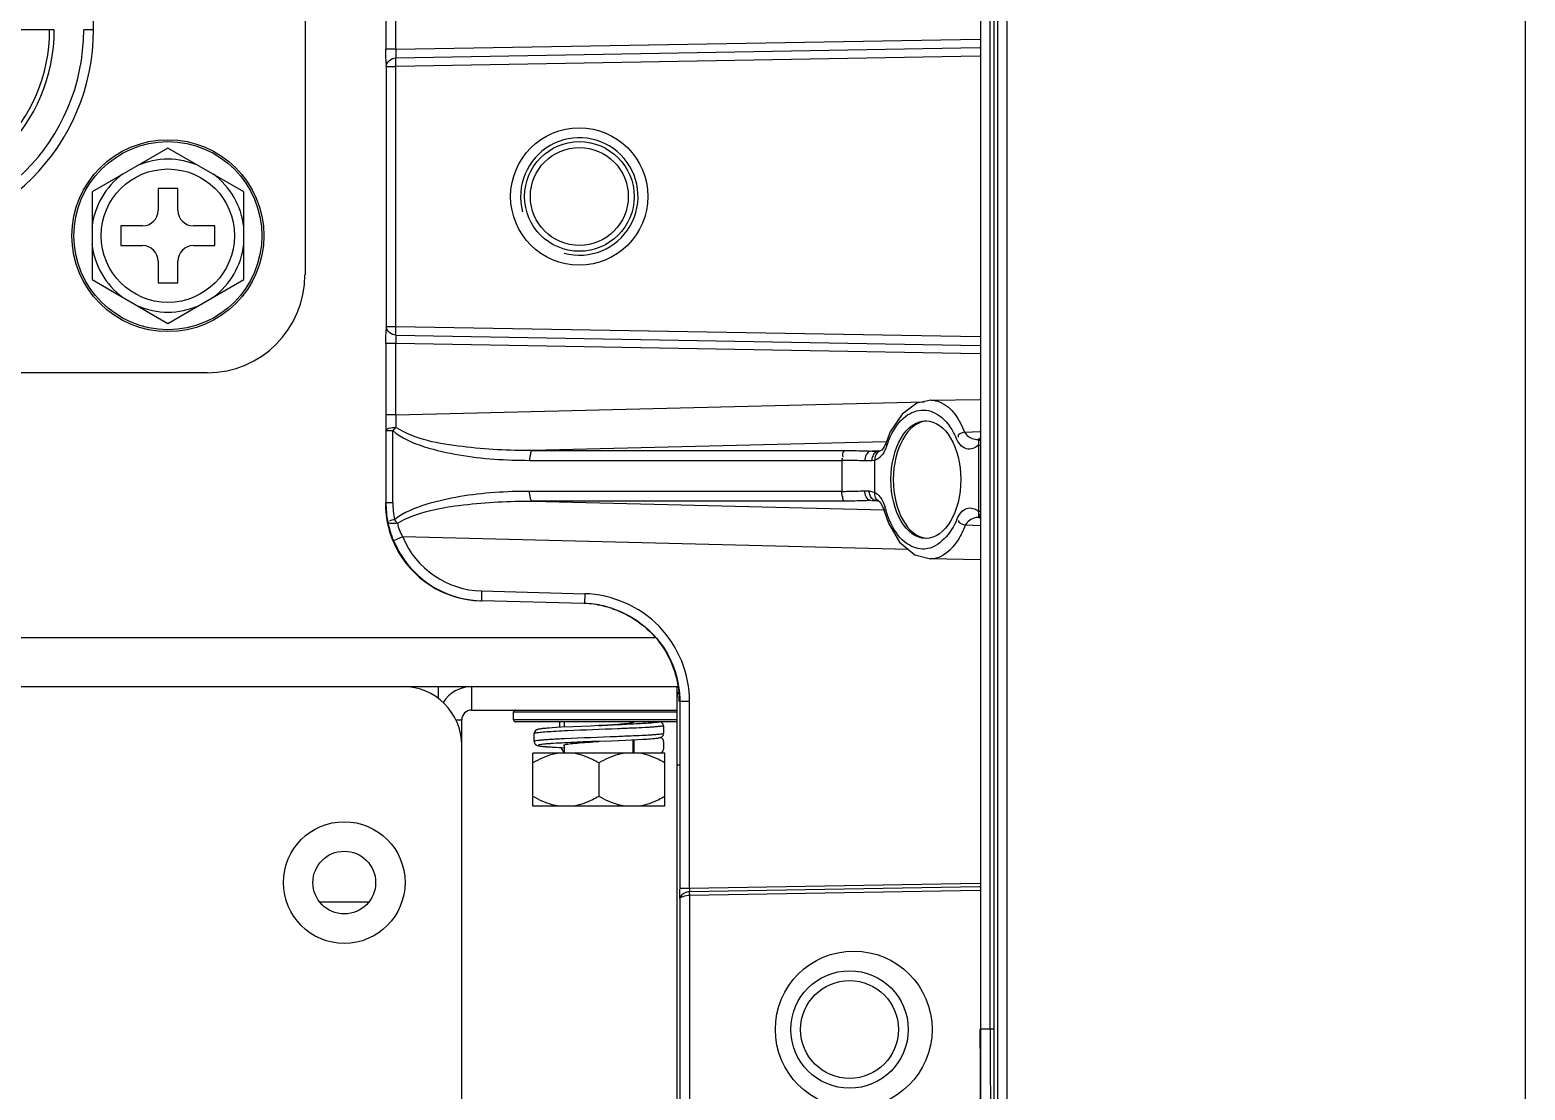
# Model space of a CAD drawing. Header units: millimetres. Extents: x 10297564 to 11610295, y -9287743 to -8409454.
# Drawn here: x 10499256 to 10500788, y -9078131 to -9077046 of the extents above; entities that cross this region are included whole.
import ezdxf

# ---------------------------------------------------------------- set-up
doc = ezdxf.new("R2010")
doc.units = ezdxf.units.MM
doc.header["$LTSCALE"] = 100
doc.layers.add('-0', color=7, linetype='Continuous')

# ---------------------------------------------------------------- blocks, each defined once
blk = doc.blocks.new('인버터 외형도')
at = {"layer": '-0', "linetype": 'Continuous'}
for p, q in [((98329.9, 54652.9), (98329.9, 52336)), ((98337.3, 52336), (98337.4, 54652.9)), ((98735.3, 54652.9), (98735.3, 52335.9)), ((98316.9, 54442.5), (98316.9, 52591.7)), ((98324.3, 52591.7), (98324.4, 54442.5)), ((98327.2, 54442.5), (98327.1, 52486.1)), ((97798, 54359.7), (97798, 53170.9)), ((97860.1, 53880.3), (97860.1, 53344.1)), ((97867.6, 53344.1), (97867.6, 53880.3)), ((97635.4, 53359), (97635.4, 53474.8)), ((97605.3, 53359), (97530.4, 53359)), ((97635.4, 53359), (97627.9, 53359)), ((97867.6, 53344.1), (98316.5, 53351.9)), ((97867.6, 53344.1), (97860.1, 53344.1)), ((97867.7, 53337.5), (98316.5, 53345.4)), ((97867.8, 53331), (97867.7, 53337.5)), ((98316.5, 53338.8), (97867.8, 53331)), ((97860.2, 53331), (97867.8, 53331)), ((97860.2, 53331), (97860.2, 53131.1)), ((97867.8, 53131.1), (97867.8, 53331)), ((97692.6, 53268.3), (97634.3, 53234.6)), ((97750.9, 53234.6), (97692.6, 53268.3)), ((97634.3, 53234.6), (97634.3, 53167.3)), ((97700.1, 53237.1), (97685.1, 53237.1)), ((97685.1, 53237.1), (97685.1, 53220.5)), ((97700.1, 53220.5), (97700.1, 53237.1)), ((97750.9, 53167.3), (97750.9, 53234.6)), ((97673.1, 53208.5), (97656.5, 53208.5)), ((97656.5, 53208.5), (97656.5, 53193.4)), ((97728.7, 53208.5), (97712.2, 53208.5)), ((97728.7, 53193.4), (97728.7, 53208.5)), ((97656.5, 53193.4), (97673.1, 53193.4)), ((97712.2, 53193.4), (97728.7, 53193.4)), ((97685.1, 53181.4), (97685.1, 53164.8)), ((97700.1, 53164.8), (97700.1, 53181.4)), ((97634.3, 53167.3), (97692.6, 53133.6)), ((97685.1, 53164.8), (97700.1, 53164.8)), ((97692.6, 53133.6), (97750.9, 53167.3)), ((97867.8, 53131.1), (97860.2, 53131.1)), ((97867.6, 53124.6), (97867.8, 53131.1)), ((98316.5, 53123.3), (97867.8, 53131.1)), ((97867.6, 53118.1), (97860.1, 53118.1)), ((97860.1, 53118.1), (97860.1, 53063.4)), ((97867.6, 53124.6), (98316.5, 53116.7)), ((97867.6, 53124.6), (97867.6, 53123.4)), ((98316.5, 53110.2), (97867.6, 53118.1)), ((97867.6, 53063.4), (97867.6, 53118.1)), ((97722.7, 53095.6), (96067.3, 53095.6)), ((97867.6, 53063.4), (98273.5, 53073.5)), ((98278.7, 53074.7), (98268, 53072.3)), ((98278.7, 53074.7), (98316.5, 53075.3)), ((97867.6, 53063.4), (97860.1, 53063.4)), ((97860.1, 53051.4), (97865.4, 53051.4)), ((97860.1, 53051.4), (97860.1, 52995.9)), ((97865.4, 52995.9), (97865.4, 53051.4)), ((98247.5, 53050.3), (98244.3, 53042.2)), ((98304.6, 53050.2), (98316.4, 53050.7)), ((98244.3, 53042.8), (97972.5, 53036)), ((98241, 53036.4), (98239.9, 53035.7)), ((98244.3, 53042.2), (98244.3, 53042.2)), ((98315.6, 53044.8), (98315, 53044.6)), ((98315.3, 53040.2), (98316.4, 53040.2)), ((98315.3, 53040.2), (98315.3, 52989.5)), ((98316.4, 53045.5), (98315.6, 53044.8)), ((97970.5, 53028.5), (98210.4, 53028.5)), ((97972.5, 53036), (98212.5, 53036)), ((98210.4, 53028.5), (98210.4, 53004.7)), ((98239.8, 53035.8), (98233.1, 53035.6)), ((98235.7, 53028.5), (98233.3, 53028.1)), ((98235.7, 53003.9), (98235.7, 53028.5)), ((98239.1, 53035.6), (98239.4, 53035.6)), ((98239.6, 53035.6), (98239.4, 53035.6)), ((98239.8, 53035.7), (98239.6, 53035.6)), ((98239.9, 53035.7), (98239.8, 53035.7)), ((98210.4, 53004.7), (97970.5, 53004.7)), ((98231.3, 53005.1), (98235.7, 53003.9)), ((97865.4, 52995.9), (97859.7, 52995.9)), ((98212.5, 52997.2), (97972.5, 52997.2)), ((97972.5, 52997.2), (98243, 52990.5)), ((98233.1, 52997.6), (98237.7, 52997.5)), ((98237.1, 52997.6), (98236.9, 52997.6)), ((98237.2, 52997.6), (98238.3, 52997.4)), ((98238.3, 52997.4), (98238.5, 52997.4)), ((98241.7, 52993.1), (98243, 52989.7)), ((98316.8, 52978.1), (98305.1, 52978.7)), ((98315.3, 52989.5), (98316.4, 52989.5)), ((98315.6, 52984.6), (98315.6, 52984.6)), ((98315.6, 52984.6), (98316.2, 52984.3)), ((98316.2, 52984.3), (98316.4, 52984.2)), ((97872.9, 52969.7), (97865.9, 52966.8)), ((98261.6, 52960), (97872.9, 52969.7)), ((98316.5, 52952.2), (98278.6, 52952.8)), ((97933.6, 52928.2), (97933.4, 52920.6)), ((97933.6, 52928.2), (98012.8, 52926.1)), ((98012.8, 52926.1), (98012.6, 52918.6)), ((98012.6, 52918.6), (97933.4, 52920.6)), ((86344.3, 52892.5), (98066.6, 52892.5)), ((86344.2, 52854.8), (98084.1, 52854.8)), ((97900.3, 52854.8), (97900.3, 52845.7)), ((97918.4, 52854.8), (97918.4, 52853.6)), ((97925.9, 52854.8), (97925.9, 52836.8)), ((98083.9, 52847.3), (98083.9, 52854.8)), ((98083.9, 52403.8), (98083.9, 52847.3)), ((98093.4, 52843.3), (98085.9, 52843.3)), ((98085.9, 52843.3), (98085.9, 52700)), ((98093.4, 52700), (98093.4, 52843.3)), ((97925.9, 52836.8), (98083.9, 52836.8)), ((97958.2, 52835.3), (98083.9, 52835.3)), ((97958.2, 52829.2), (97958.2, 52835.3)), ((97913.8, 52829.2), (97918.4, 52829.2)), ((97918.4, 52809.7), (97918.4, 52829.2)), ((98083.9, 52829.2), (97958.2, 52829.2)), ((98083.9, 52827.7), (97959.7, 52827.7)), ((97974.1, 52819.3), (97974, 52818.8)), ((97974, 52818.8), (97974, 52818.7)), ((97974, 52812.7), (97974, 52818.7)), ((97987.9, 52823.1), (97985.2, 52822.9)), ((97991, 52823.3), (97987.9, 52823.1)), ((97994.7, 52823.5), (97991, 52823.3)), ((97993.6, 52823.4), (97993.6, 52827.7)), ((98003.6, 52823.9), (97994.7, 52823.5)), ((97999.7, 52820.8), (97997.3, 52820.7)), ((97997.4, 52823.6), (97997.4, 52827.7)), ((98017.4, 52824.5), (98003.6, 52823.9)), ((98023.8, 52824.8), (98017.4, 52824.5)), ((98023.8, 52824.8), (98023.7, 52824.8)), ((98023.7, 52824.8), (98023.8, 52824.8)), ((98050, 52827.4), (98050, 52827.7)), ((98073.3, 52824.7), (98073.3, 52818.7)), ((97918.4, 50820.2), (97918.4, 52809.7)), ((97974, 52812.7), (97974, 52812.6)), ((97976.8, 52809.5), (97977.6, 52809.3)), ((97990, 52808.2), (97993.5, 52808)), ((97993.5, 52808), (97997.4, 52807.8)), ((97997.3, 52803.7), (97994.8, 52807.9)), ((97997.4, 52803.7), (97997.4, 52810.1)), ((98023.6, 52812.7), (98023.7, 52812.7)), ((98033.3, 52813.2), (98044.2, 52813.6)), ((98044.2, 52813.6), (98053.4, 52814.1)), ((98050, 52803.7), (98050, 52813.9)), ((98050.7, 52803.7), (98050.7, 52814)), ((98053.4, 52814.1), (98057.2, 52814.3)), ((98057.2, 52814.3), (98060.6, 52814.5)), ((98073.3, 52812.7), (98073.3, 52806.7)), ((98074.5, 52803.7), (97972.9, 52803.7)), ((97972.9, 52763), (97972.9, 52803.7)), ((98023.7, 52796.2), (98023.7, 52770.5)), ((98050.2, 52803.9), (98050, 52804)), ((98050.1, 52803.7), (98050.3, 52803.9)), ((98074.5, 52763), (98074.5, 52803.7)), ((98083.9, 52794.6), (98085.5, 52794.6)), ((98074.5, 52763), (97972.9, 52763)), ((98093.4, 52700), (98316.5, 52703.8)), ((98085.9, 52700), (98093.4, 52700)), ((98085.9, 52692), (98085.9, 52692.5)), ((98085.9, 52692), (98085.9, 52490.9)), ((98316.5, 52701.1), (98093.4, 52697.2)), ((98093.4, 52697.8), (98093.4, 52697.2)), ((98093.5, 52694.4), (98093.4, 52697.2)), ((98316.5, 52698.3), (98093.5, 52694.4)), ((98093.5, 52488.5), (98093.5, 52694.4)), ((97846.7, 52689.3), (97809.4, 52689.3)), ((98326.7, 52591.7), (98316.9, 52591.7))]:
    blk.add_line(p, q, dxfattribs=at)
for points in [[(98268, 53072.3), (98256.6, 53063.9), (98247.5, 53050.3)], [(97867.6, 53053.8), (97866.9, 53053.1), (97866.1, 53052.2), (97865.4, 53051.4)], [(98244.3, 53042.2), (98243.1, 53039.3), (98241, 53036.4)], [(98315.3, 53040.2), (98315.4, 53040.7), (98315.5, 53041.2), (98315.5, 53041.6), (98315.6, 53042.1), (98315.6, 53042.5), (98315.6, 53042.9)], [(98315.6, 53042.9), (98315.9, 53043.4), (98316.2, 53044), (98316.3, 53044.5)], [(98316.3, 53044.5), (98316.3, 53044.7), (98316.4, 53044.9), (98316.4, 53045.1)], [(98210.5, 53030.1), (98210.5, 53029.6), (98210.4, 53029), (98210.4, 53028.5)], [(98238.5, 52997.4), (98239.7, 52996.4), (98241.7, 52993.1)], [(97866.7, 52982.9), (97867.5, 52981.9), (97868.2, 52981), (97868.9, 52980.3)], [(98243, 52989.7), (98246.2, 52980.3), (98254.7, 52965.8)], [(98315.5, 52987.1), (98315.5, 52987.5), (98315.5, 52988), (98315.5, 52988.5), (98315.4, 52989), (98315.3, 52989.5)], [(98315.5, 52987.1), (98316, 52986.4), (98316.3, 52985.7), (98316.4, 52985)], [(98254.7, 52965.8), (98266.4, 52956), (98278.6, 52952.8)], [(97985.2, 52822.9), (97984, 52822.8), (97982.9, 52822.7), (97982, 52822.6), (97981.1, 52822.6), (97980.3, 52822.5), (97979.6, 52822.4), (97979, 52822.3), (97978.4, 52822.2), (97977.9, 52822.1), (97977.4, 52822.1), (97977, 52822), (97976.6, 52821.9), (97976.2, 52821.7), (97975.7, 52821.5), (97975.1, 52821), (97974.5, 52820.3), (97974.1, 52819.3)], [(97974, 52812.6), (97974.3, 52811.6), (97974.8, 52810.7), (97975.4, 52810.1), (97975.9, 52809.8), (97976.4, 52809.6), (97976.8, 52809.5)], [(97977.6, 52809.3), (97978.1, 52809.2), (97978.6, 52809.1), (97979.2, 52809.1), (97979.9, 52809), (97980.6, 52808.9), (97981.5, 52808.8), (97982.4, 52808.7), (97983.4, 52808.6), (97984.5, 52808.6), (97985.7, 52808.5), (97987, 52808.4), (97990, 52808.2)], [(98023.6, 52812.7), (98024.1, 52812.8), (98033.3, 52813.2)], [(98060.6, 52814.5), (98062, 52814.6), (98063.4, 52814.7), (98064.6, 52814.8), (98065.7, 52814.9), (98066.7, 52815), (98067.5, 52815.1), (98068.3, 52815.2), (98069, 52815.3), (98069.6, 52815.4), (98070.1, 52815.5), (98070.6, 52815.6)], [(98070.6, 52815.6), (98071.1, 52815.8), (98071.6, 52816), (98072.1, 52816.3)], [(98093.4, 52700), (98093.4, 52699.2), (98093.4, 52698.4), (98093.4, 52697.8)]]:
    blk.add_lwpolyline(points, dxfattribs=at)
for centre, radius in [((98008.6, 53231.1), 52.7), ((97692.6, 53201), 73.7), ((97692.6, 53201), 72.2), ((98008.7, 53231.1), 42.1), ((98008.7, 53231.1), 37.6), ((97692.6, 53201), 51.2), ((97828.1, 52704.3), 46.7), ((97828.1, 52704.3), 24.1), ((98219.5, 52591.5), 60.2), ((98216.3, 52591.5), 45.1), ((98216.3, 52591.5), 37.6)]:
    blk.add_circle(centre, radius, dxfattribs=at)
for centre, radius, start, end in [((97474.4, 53359), 161, 270, 0), ((97474.4, 53359), 153.5, 270, 0), ((97474.4, 53359), 130.9, 270, 0), ((97474.4, 53359), 127.3, 270, 0), ((98053.6, 53336.6), 193.4, 180.948, 181.6567), ((98008.7, 53231.1), 45.1, 255, 195), ((97692.6, 53201), 58.7, 66.4909, 113.5091), ((97692.6, 53201), 58.7, 126.4909, 173.5091), ((97692.6, 53201), 58.7, 6.4909, 53.5091), ((97673.1, 53220.5), 12, 270, 0), ((97712.2, 53220.5), 12, 180, 270), ((97692.6, 53201), 58.7, 186.4909, 233.5091), ((97673.1, 53181.4), 12, 0, 90), ((97712.2, 53181.4), 12, 90, 180), ((97692.6, 53201), 58.7, 306.4909, 353.5091), ((97722.7, 53170.9), 75.2, 270, 0), ((97692.6, 53201), 58.7, 246.4909, 293.5091), ((98053.4, 53125.5), 193.2, 178.3414, 179.0508), ((99905.9, 53063.2), 2045.8, 179.9949, 180.3301), ((98221.5, 53047.3), 24.7, 331.9804, 336.2062), ((98218.2, 53048.8), 28.3, 336.2274, 341.6131), ((98235.2, 52617.6), 410.5, 90.2707, 91.0498), ((98238.8, 53824.6), 819.5, 269.2343, 269.4766), ((97935.2, 52995.9), 75.1, 180.0127, 191.0932), ((97932.9, 52995.9), 67.5, 180.0127, 191.0995), ((98238.8, 53386.6), 389, 269.1496, 269.3558), ((98241.7, 53672.1), 674.5, 269.3816, 269.5924), ((98213.3, 52983.4), 31.6, 15.1483, 16.7131), ((98317.3, 53011.5), 76.1, 195.1325, 196.3563), ((97933.6, 52995.1), 73.4, 190.7618, 202.7284), ((98314.9, 52973.6), 11, 86.6667, 100.5065), ((97935.4, 52995.9), 67.7, 202.7357, 268.5004), ((97933.1, 52995), 73.3, 202.7902, 206.0672), ((97934.5, 52995.5), 74.4, 202.7314, 203.5532), ((97935.4, 52995.9), 75.3, 203.5454, 267.689), ((97935.3, 52995), 74.4, 267.6775, 268.4991), ((98010.2, 52844.3), 74.3, 76.7626, 88.4382), ((98010.6, 52844.4), 74.2, 77.0569, 88.4414), ((98010.1, 52842.4), 76.2, 71.5539, 77.0792), ((98009.7, 52842.3), 76.3, 71.2749, 76.786), ((97873.2, 52809.7), 45.1, 0, 90), ((97925.9, 52829.2), 25.6, 90, 148.6979), ((98091.4, 52847.3), 7.52, 153.6331, 180), ((98012.7, 52843.3), 72.8, 0.0035, 3.2683), ((97925.9, 52829.2), 7.52, 90, 180), ((97959.7, 52835.3), 1.5, 90, 180), ((97959.7, 52829.2), 1.5, 180, 270), ((97974.1, 52818.7), 0.0774, 171.3544, 178.9066), ((98070.3, 52824.7), 3.01, 359.9334, 89.9312), ((98070.3, 52818.7), 3.01, 306.2248, 0.0186), ((98070.3, 52806.7), 3.01, 270.0688, 0.0666), ((98070.3, 52812.7), 3.01, 359.9814, 53.7805), ((115777.9, 52589.9), 17461.4, 179.99405, 180.51659), ((113094.4, 52583.7), 14777.5, 179.96887, 180.59013), ((114293.1, 52589.2), 15968.7, 179.99107, 180.37224)]:
    blk.add_arc(centre, radius, start, end, dxfattribs=at)
blk.add_ellipse((98274.9, 53013.7), major_axis=(0, 45.1), ratio=0.594715, dxfattribs=at)
for centre, major_axis, ratio, start_param, end_param in [((98276.7, 53013.7), (0, 45.1), 0.594715, 0.060142, 3.081273), ((97934.8, 52995.9), (75.3, 0), 0.999848, -2.686578, -1.596976)]:
    blk.add_ellipse(centre, major_axis=major_axis, ratio=ratio, start_param=start_param, end_param=end_param, dxfattribs=at)
for points, knots in [([(97860.2, 53333.4), (97860.2, 53334.2), (97860.1, 53337.7), (97860.1, 53341.3), (97860.1, 53344.1)], [0, 0, 0, 0, 0.214303, 1, 1, 1, 1]), ([(97867.6, 53344.1), (97867.6, 53342.3), (97867.6, 53340.1), (97867.6, 53337.9), (97867.7, 53337.5)], [0, 0, 0, 0, 0.815029, 1, 1, 1, 1]), ([(97860.1, 53118.1), (97860.1, 53120.8), (97860.1, 53124.4), (97860.2, 53127.9), (97860.2, 53128.7)], [0, 0, 0, 0, 0.785725, 1, 1, 1, 1]), ([(98278.7, 53074.7), (98281.2, 53074.7), (98293.6, 53071.9), (98301, 53059.4), (98304.6, 53050.2)], [0, 0, 0, 0, 0.199982, 1, 1, 1, 1]), ([(98247.8, 53047), (98250.6, 53052.7), (98256.9, 53062.6), (98273.3, 53069.3), (98289.3, 53061.7), (98295.5, 53051.6), (98298.1, 53045.7)], [0, 0, 0, 0, 0.281407, 0.496274, 0.713557, 1, 1, 1, 1]), ([(97860.1, 53051.4), (97860.2, 53052.4), (97863.5, 53053.6), (97865.8, 53053.8), (97867.6, 53053.8)], [0, 0, 0, 0, 0.344842, 1, 1, 1, 1]), ([(97865.4, 53051.4), (97872.2, 53045.3), (97889.7, 53038.2), (97924.9, 53030.2), (97952.4, 53028.5), (97970.5, 53028.5)], [0, 0, 0, 0, 0.250578, 0.500778, 1, 1, 1, 1]), ([(97972.5, 53036), (97954.6, 53035.9), (97919.4, 53037.9), (97882.6, 53044.3), (97867.6, 53053.8)], [0, 0, 0, 0, 0.501052, 1, 1, 1, 1]), ([(98304.6, 53050.2), (98305.2, 53049.2), (98307.7, 53046.1), (98312, 53044.4), (98314.9, 53044.6)], [0, 0, 0, 0, 0.283484, 1, 1, 1, 1]), ([(98244.3, 53042.2), (98244.2, 53041.9), (98244.2, 53041), (98244.7, 53040.2), (98245, 53039.9)], [0, 0, 0, 0, 0.443822, 1, 1, 1, 1]), ([(98315.3, 53040.2), (98313.1, 53038), (98304.7, 53035), (98299.7, 53042.2), (98298.1, 53045.7)], [0, 0, 0, 0, 0.450436, 1, 1, 1, 1]), ([(98315.6, 53042.9), (98315.5, 53043.4), (98315.6, 53044.4), (98316.2, 53045.3), (98316.6, 53045.6)], [0, 0, 0, 0, 0.47979, 1, 1, 1, 1]), ([(97972.5, 53036), (97971.6, 53035.7), (97970.7, 53032.6), (97970.5, 53030.2), (97970.5, 53028.5)], [0, 0, 0, 0, 0.354118, 1, 1, 1, 1]), ([(98227.9, 53028.1), (98226.6, 53028.1), (98220.8, 53028.4), (98214.9, 53028.5), (98210.4, 53028.5)], [0, 0, 0, 0, 0.223806, 1, 1, 1, 1]), ([(98212.5, 53036), (98212.2, 53035.9), (98210.7, 53034.8), (98210.8, 53032.5), (98211, 53030.9)], [0, 0, 0, 0, 0.134776, 1, 1, 1, 1]), ([(98212.5, 53036), (98214.3, 53036), (98221, 53036), (98227.7, 53035.8), (98232.6, 53035.6)], [0, 0, 0, 0, 0.27262, 1, 1, 1, 1]), ([(98236.2, 53034.5), (98235.7, 53034.2), (98234.9, 53033.4), (98234.3, 53032.4), (98234.1, 53031.8)], [0, 0, 0, 0, 0.486289, 1, 1, 1, 1]), ([(98238.8, 53030.2), (98238.3, 53029.8), (98237.3, 53029.2), (98236.3, 53028.7), (98235.7, 53028.5)], [0, 0, 0, 0, 0.515804, 1, 1, 1, 1]), ([(98239.1, 53035.6), (98238.6, 53035.6), (98237.6, 53035.4), (98236.6, 53034.9), (98236.2, 53034.5)], [0, 0, 0, 0, 0.489613, 1, 1, 1, 1]), ([(98239.9, 53031.2), (98239.8, 53031), (98239.4, 53030.7), (98239, 53030.4), (98238.8, 53030.2)], [0, 0, 0, 0, 0.507621, 1, 1, 1, 1]), ([(97970.5, 53004.7), (97952.6, 53004.7), (97925.6, 53003), (97890.8, 52995.3), (97873.6, 52988.5), (97866.7, 52982.9)], [0, 0, 0, 0, 0.499189, 0.749351, 1, 1, 1, 1]), ([(97972.5, 52997.2), (97971.6, 52997.5), (97970.7, 53000.7), (97970.5, 53003), (97970.5, 53004.7)], [0, 0, 0, 0, 0.354118, 1, 1, 1, 1]), ([(98210.4, 53004.7), (98212, 53004.7), (98217.8, 53004.7), (98223.7, 53004.9), (98227.9, 53005.2)], [0, 0, 0, 0, 0.273017, 1, 1, 1, 1]), ([(97868.9, 52980.3), (97884.1, 52989), (97920, 52995.5), (97954.9, 52997.3), (97972.5, 52997.2)], [0, 0, 0, 0, 0.499256, 1, 1, 1, 1]), ([(98212.5, 52997.2), (98212.3, 52997.3), (98211, 52997.9), (98211, 52999.7), (98211.1, 53000.9)], [0, 0, 0, 0, 0.135171, 1, 1, 1, 1]), ([(98232.6, 52997.6), (98231.1, 52997.6), (98224.4, 52997.3), (98217.7, 52997.2), (98212.5, 52997.2)], [0, 0, 0, 0, 0.22409, 1, 1, 1, 1]), ([(98234.1, 52998.7), (98233.7, 52999), (98232.9, 52999.9), (98232.3, 53000.9), (98232.1, 53001.4)], [0, 0, 0, 0, 0.483003, 1, 1, 1, 1]), ([(98236.9, 52997.6), (98236.4, 52997.6), (98235.4, 52997.8), (98234.5, 52998.4), (98234.1, 52998.7)], [0, 0, 0, 0, 0.486984, 1, 1, 1, 1]), ([(98238.5, 52997.4), (98238, 52997.6), (98237, 52998.4), (98236.4, 52999.4), (98236.2, 53000)], [0, 0, 0, 0, 0.49144, 1, 1, 1, 1]), ([(98243, 52989.7), (98242.9, 52990), (98243, 52990.8), (98243.5, 52991.3), (98243.8, 52991.6)], [0, 0, 0, 0, 0.430214, 1, 1, 1, 1]), ([(98298.7, 52983), (98300.2, 52986.6), (98304.7, 52993.7), (98313, 52991.5), (98315.3, 52989.5)], [0, 0, 0, 0, 0.558482, 1, 1, 1, 1]), ([(97868.9, 52980.3), (97868, 52980.1), (97865.8, 52980), (97861.9, 52979.8), (97861.5, 52981.4)], [0, 0, 0, 0, 0.35285, 1, 1, 1, 1]), ([(97866.7, 52982.9), (97866, 52982.7), (97865.4, 52982.7), (97862.3, 52981.7), (97862.9, 52981.8)], [0, 0, 0, 0, 0.512025, 1, 1, 1, 1]), ([(98298.7, 52983), (98294.4, 52972.8), (98281.1, 52956.2), (98258.1, 52963.9), (98251.5, 52973.3), (98248.7, 52978.8)], [0, 0, 0, 0, 0.503702, 0.720205, 1, 1, 1, 1]), ([(98305.1, 52978.7), (98303.7, 52974.8), (98298.7, 52963.5), (98287.2, 52952.7), (98278.7, 52952.8)], [0, 0, 0, 0, 0.32666, 1, 1, 1, 1]), ([(98316.4, 52984.3), (98316.1, 52984.7), (98315.6, 52985.6), (98315.5, 52986.6), (98315.5, 52987.1)], [0, 0, 0, 0, 0.513148, 1, 1, 1, 1]), ([(98093.4, 52843.3), (98093.5, 52864.1), (98076.3, 52907.3), (98033.6, 52925.6), (98012.8, 52926.1)], [0, 0, 0, 0, 0.499999, 1, 1, 1, 1]), ([(98034.2, 52914.6), (98048.2, 52909.9), (98073.9, 52891.8), (98084.5, 52862.2), (98085.4, 52847.5)], [0, 0, 0, 0, 0.499796, 1, 1, 1, 1]), ([(98034.3, 52914.7), (98048.9, 52909.8), (98075.8, 52890.5), (98085.9, 52858.8), (98085.9, 52843.3)], [0, 0, 0, 0, 0.499744, 1, 1, 1, 1]), ([(97974.6, 52819), (97974.4, 52819), (97974.3, 52818.9), (97974.1, 52818.8), (97974, 52818.7)], [0, 0, 0, 0, 0.673344, 1, 1, 1, 1]), ([(97997.3, 52820.7), (97994.5, 52820.6), (97989.4, 52820.3), (97982.7, 52819.9), (97978, 52819.5), (97975.4, 52819.2), (97974.6, 52819)], [0, 0, 0, 0, 0.369392, 0.667656, 0.881024, 1, 1, 1, 1]), ([(98050, 52822.9), (98046.1, 52822.7), (98029.3, 52822), (98012.5, 52821.4), (97999.7, 52820.8)], [0, 0, 0, 0, 0.238071, 1, 1, 1, 1]), ([(98070.3, 52827.7), (98070.2, 52827.6), (98069.7, 52827.5), (98068.8, 52827.3), (98067.6, 52827.2), (98065.1, 52826.9), (98061.1, 52826.6), (98055.4, 52826.2), (98048.5, 52825.9), (98040.8, 52825.5), (98032.4, 52825.2), (98026.7, 52824.9), (98023.8, 52824.8)], [0, 0, 0, 0, 0.010481, 0.029443, 0.056945, 0.09281, 0.188378, 0.312859, 0.461872, 0.630142, 0.811684, 1, 1, 1, 1]), ([(98023.8, 52824.8), (98026.7, 52825), (98032.3, 52825.4), (98039.9, 52826), (98045.2, 52826.5), (98048.4, 52827), (98049.6, 52827.2), (98050, 52827.4)], [0, 0, 0, 0, 0.336028, 0.635075, 0.864534, 0.945104, 1, 1, 1, 1]), ([(98050, 52827.4), (98050.1, 52827.4), (98050.4, 52827.5), (98050.6, 52827.6), (98050.7, 52827.7)], [0, 0, 0, 0, 0.343642, 1, 1, 1, 1]), ([(98073.3, 52824.7), (98073.1, 52824.6), (98072.4, 52824.4), (98071, 52824.2), (98069, 52824), (98066.3, 52823.8), (98063, 52823.5), (98057.5, 52823.2), (98053.1, 52823), (98050, 52822.9)], [0, 0, 0, 0, 0.030884, 0.090815, 0.1795, 0.295825, 0.438201, 0.604638, 1, 1, 1, 1]), ([(98073.3, 52818.7), (98073.1, 52818.6), (98072.4, 52818.4), (98071, 52818.2), (98069, 52818), (98066.3, 52817.8), (98063, 52817.5), (98057.5, 52817.2), (98053.1, 52817), (98050.1, 52816.9)], [0, 0, 0, 0, 0.030885, 0.090815, 0.1795, 0.295825, 0.4382, 0.604636, 1, 1, 1, 1]), ([(97997.3, 52814.7), (97995.6, 52814.6), (97992.4, 52814.4), (97987.8, 52814.2), (97983.8, 52813.9), (97980.5, 52813.7), (97977.8, 52813.5), (97975.9, 52813.2), (97974.7, 52813), (97974.2, 52812.9), (97974, 52812.7), (97974, 52812.7)], [0, 0, 0, 0, 0.217448, 0.413509, 0.585077, 0.729446, 0.844366, 0.928097, 0.979555, 0.993255, 1, 1, 1, 1]), ([(97977.1, 52809.7), (97977, 52809.5), (97977.7, 52809.4), (97978.6, 52809.2), (97980.3, 52808.9), (97982.6, 52808.7), (97985.5, 52808.5), (97990.5, 52808.2), (97994.5, 52807.9), (97997.3, 52807.8)], [0, 0, 0, 0, 0.020118, 0.071247, 0.154482, 0.268904, 0.412945, 0.584535, 1, 1, 1, 1]), ([(97997.3, 52811.6), (97994.5, 52811.4), (97990.5, 52811.2), (97985.5, 52810.9), (97982.6, 52810.7), (97980.3, 52810.4), (97978.6, 52810.2), (97977.7, 52810), (97977.1, 52809.8), (97977.1, 52809.7)], [0, 0, 0, 0, 0.414583, 0.58592, 0.729859, 0.844352, 0.927837, 0.979387, 1, 1, 1, 1]), ([(97996.6, 52809.7), (97996.6, 52809.8), (97996.9, 52810), (97997.1, 52810.1), (97997.3, 52810.1)], [0, 0, 0, 0, 0.334005, 1, 1, 1, 1]), ([(97997.3, 52809.2), (97997.1, 52809.3), (97996.9, 52809.4), (97996.6, 52809.6), (97996.6, 52809.7)], [0, 0, 0, 0, 0.665995, 1, 1, 1, 1]), ([(98050.1, 52816.9), (98045.8, 52816.7), (98028.2, 52815.9), (98010.7, 52815.3), (97997.3, 52814.7)], [0, 0, 0, 0, 0.239921, 1, 1, 1, 1]), ([(97997.3, 52810.1), (97997.7, 52810.3), (97998.9, 52810.5), (98002.1, 52811), (98007.4, 52811.5), (98015, 52812.1), (98020.7, 52812.5), (98023.6, 52812.7)], [0, 0, 0, 0, 0.053433, 0.133017, 0.361942, 0.662037, 1, 1, 1, 1]), ([(98023.6, 52812.7), (98021.3, 52812.6), (98012.5, 52812.3), (98003.8, 52811.9), (97997.3, 52811.6)], [0, 0, 0, 0, 0.264731, 1, 1, 1, 1]), ([(97992.9, 52803.7), (97991.2, 52803.4), (97984.2, 52802), (97977.6, 52798.9), (97972.9, 52796.2)], [0, 0, 0, 0, 0.24756, 1, 1, 1, 1]), ([(98023.7, 52796.2), (98022.1, 52797.1), (98015.8, 52800.5), (98009, 52802.9), (98003.7, 52803.7)], [0, 0, 0, 0, 0.253702, 1, 1, 1, 1]), ([(98043.7, 52803.7), (98042, 52803.4), (98035, 52802), (98028.4, 52798.9), (98023.7, 52796.2)], [0, 0, 0, 0, 0.24756, 1, 1, 1, 1]), ([(98050.7, 52803.7), (98050.7, 52803.7), (98050.6, 52803.8), (98050.4, 52803.9), (98050.2, 52803.9)], [0, 0, 0, 0, 0.174421, 1, 1, 1, 1]), ([(98074.5, 52796.2), (98072.9, 52797.1), (98066.6, 52800.5), (98059.7, 52802.9), (98054.5, 52803.7)], [0, 0, 0, 0, 0.253702, 1, 1, 1, 1]), ([(97992.9, 52763), (97991.2, 52763.3), (97984.2, 52764.7), (97977.6, 52767.8), (97972.9, 52770.5)], [0, 0, 0, 0, 0.24756, 1, 1, 1, 1]), ([(98023.7, 52770.5), (98022.1, 52769.6), (98015.8, 52766.2), (98009, 52763.8), (98003.7, 52763)], [0, 0, 0, 0, 0.253702, 1, 1, 1, 1]), ([(98043.7, 52763), (98042, 52763.3), (98035, 52764.7), (98028.4, 52767.8), (98023.7, 52770.5)], [0, 0, 0, 0, 0.24756, 1, 1, 1, 1]), ([(98074.5, 52770.5), (98072.9, 52769.6), (98066.6, 52766.2), (98059.7, 52763.8), (98054.5, 52763)], [0, 0, 0, 0, 0.253702, 1, 1, 1, 1]), ([(98093.4, 52697.2), (98092.4, 52697.2), (98089.4, 52696.7), (98086, 52694.2), (98085.9, 52692)], [0, 0, 0, 0, 0.308143, 1, 1, 1, 1]), ([(98093.5, 52694.4), (98091.7, 52694.6), (98089.5, 52693.5), (98086.1, 52692.9), (98085.9, 52692)], [0, 0, 0, 0, 0.679026, 1, 1, 1, 1])]:
    blk.add_open_spline(points, degree=3, knots=knots, dxfattribs=at)
for points in [[(97860.2, 53331), (97860.3, 53334.3), (97864.4, 53337.5), (97867.7, 53337.5)], [(97867.6, 53124.6), (97864.4, 53124.6), (97860.3, 53127.8), (97860.2, 53131.1)], [(97867.6, 53123.4), (97867.6, 53121.8), (97867.6, 53120.2), (97867.6, 53118.5)], [(97867.6, 53063.4), (97867.6, 53060.3), (97867.6, 53057.3), (97867.6, 53054.2)], [(98304.6, 53050.2), (98302.6, 53049.6), (98298.9, 53048.3), (98299.7, 53046.4)], [(98245, 53039.9), (98245.8, 53042.3), (98246.7, 53044.7), (98247.8, 53047)], [(98232.7, 53035.6), (98229.7, 53035.3), (98227.9, 53031), (98227.9, 53028.1)], [(98233.1, 53035.6), (98235, 53035.6), (98236.9, 53035.6), (98238.8, 53035.6)], [(98234.1, 53031.8), (98233.5, 53030.7), (98233.3, 53029.4), (98233.3, 53028.1)], [(98236.3, 53032.4), (98235.8, 53031.2), (98235.6, 53029.8), (98235.7, 53028.5)], [(98239.8, 53035.7), (98238.3, 53035.2), (98237, 53033.9), (98236.3, 53032.4)], [(98243.2, 53035.7), (98242.4, 53034.1), (98241.3, 53032.5), (98239.9, 53031.2)], [(98210.7, 53001.1), (98210.5, 53002.3), (98210.4, 53003.5), (98210.4, 53004.7)], [(98232.7, 52997.7), (98229.7, 52997.9), (98227.9, 53002.2), (98227.9, 53005.2)], [(98232.1, 53001.4), (98231.6, 53002.6), (98231.3, 53003.9), (98231.3, 53005.1)], [(98236.2, 53000), (98235.7, 53001.2), (98235.5, 53002.6), (98235.7, 53003.9)], [(98235.7, 53003.9), (98237.2, 53003.1), (98238.5, 53001.9), (98239.5, 53000.6)], [(97859.7, 52995.9), (97859.7, 52985.9), (97861.6, 52975.8), (97865.5, 52966.6)], [(98239.5, 53000.6), (98240.3, 52999.6), (98240.9, 52998.6), (98241.5, 52997.5)], [(98241.5, 52997.5), (98242.4, 52995.9), (98243, 52994.2), (98243.6, 52992.5)], [(97868.9, 52980.3), (97869.7, 52976.6), (97871.1, 52973), (97872.9, 52969.7)], [(98248.7, 52978.8), (98246.8, 52982.4), (98245.4, 52986.2), (98244.2, 52990.1)], [(98305.1, 52978.7), (98303.1, 52979.3), (98299.4, 52980.5), (98300.2, 52982.4)], [(98312.9, 52984.4), (98309.7, 52983.8), (98306.8, 52981.5), (98305.1, 52978.7)], [(98072.1, 52815.1), (98071.7, 52815.4), (98071.2, 52815.6), (98070.7, 52815.7)], [(98085.9, 52692.5), (98085.9, 52694.8), (98085.9, 52697), (98085.9, 52699.3)]]:
    blk.add_open_spline(points, degree=3, dxfattribs=at)

msp = doc.modelspace()

# ---------------------------------------------------------------- block references
at = {"xscale": 1.333333333333333, "yscale": 1.333333333333333, "zscale": 1.333333333333333}
msp.add_blockref('인버터 외형도', (10369140.6, -9148191), dxfattribs=at)

doc.saveas('drawing.dxf')
